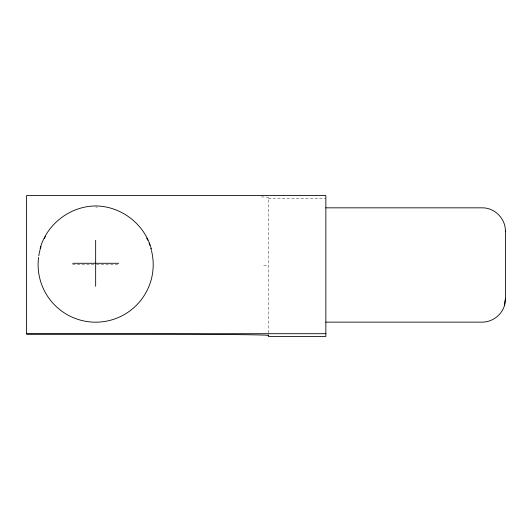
<?xml version="1.0" encoding="UTF-8"?>
<svg xmlns="http://www.w3.org/2000/svg" width="532" height="532" viewBox="0 0 532 532"><rect width="100%" height="100%" fill="white"/><g stroke="black" fill="none" stroke-linecap="round" stroke-linejoin="round"><path stroke-width="0.4" stroke-dasharray="2.66 2" d="M268.301 198.303L325.85 198.303M72.638 264.643L94.836 264.643M96.478 264.643L118.676 264.643M263.699 265.308L268.301 265.308M268.301 332.912L268.301 197.286A115.098 1.131 0 0 0 259.543 196.853M95.793 207.094A57.549 57.542 0 0 1 97.369 207.121"/><path stroke-width="0.8" d="M505.4 298.957L504.615 305.042C501.929 314.864 492.566 322.073 482.378 322.133L325.85 322.133M504.615 305.042L505.4 299.07L505.4 230.888M40.106 248.477C46.889 223.959 70.357 206.044 95.793 205.964C121.236 206.163 144.618 224.198 151.281 248.75M325.85 207.832L482.378 207.832C494.76 207.753 505.54 218.639 505.4 231.008M72.638 263.28L118.676 263.28M26.6 333.697L325.85 333.697M268.301 334.761L268.301 336.417L325.85 336.417L325.85 195.583L26.6 195.583L26.6 334.262L153.203 334.262A115.098 1.131 0 0 1 268.301 335.393M95.66 240.265L95.66 286.302M151.474 250.638A57.549 57.542 0 0 1 99.092 322.086A57.549 57.542 0 0 1 38.57 257.388M38.789 255.806A57.549 57.542 0 0 1 40.106 249.614M40.319 248.856A57.549 57.542 0 0 1 41.011 246.589M44.382 238.516A57.549 57.542 0 0 1 45.499 236.427M146.699 238.063A57.549 57.542 0 0 1 147.756 240.198M149.026 243.117A57.549 57.542 0 0 1 149.878 245.352M150.855 248.364A57.549 57.542 0 0 1 151.281 249.88"/></g></svg>
